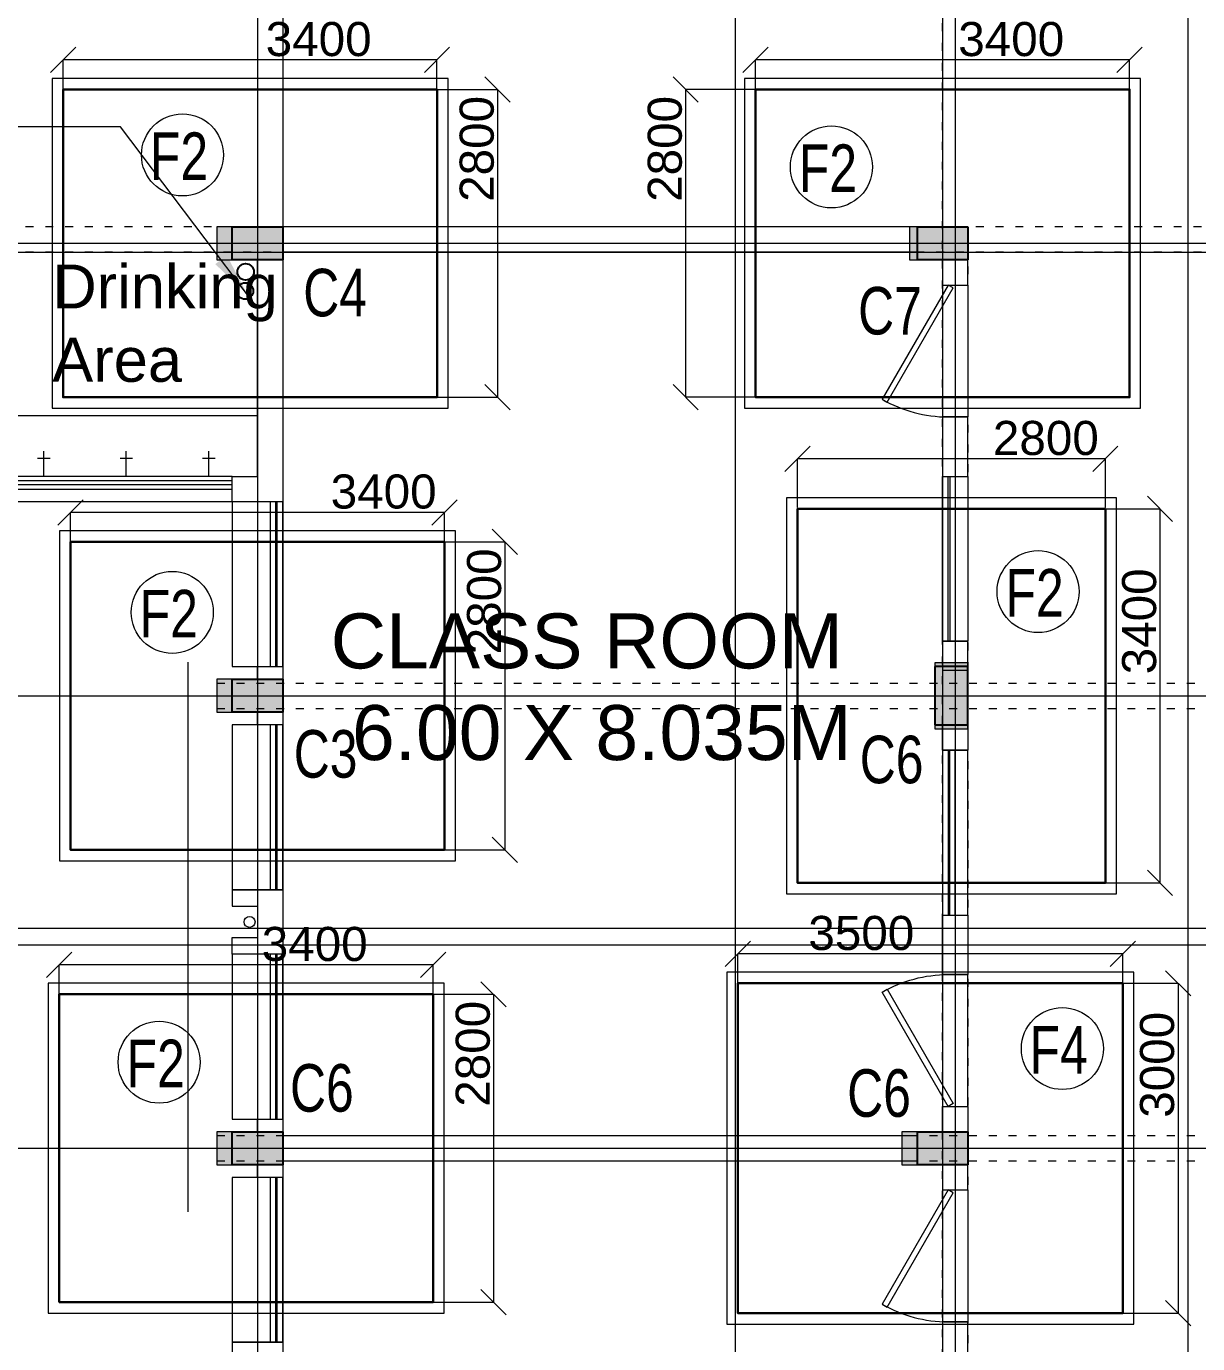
# Model space of a CAD drawing. Header units: inches. Extents: x 719368 to 6315912, y -2624014 to 446967.
# Drawn here: x 6009954 to 6020604, y -2143657 to -2131676 of the extents above; entities that cross this region are included whole.
import ezdxf
from ezdxf.lldxf.tags import DXFTag

# ---------------------------------------------------------------- set-up
doc = ezdxf.new("R2010")
doc.units = ezdxf.units.IN
doc.header["$LTSCALE"] = 20
doc.header["$MEASUREMENT"] = 0
doc.header["$PDMODE"] = 3
for name, pattern in [('ACAD_ISO03W100', [30, 12, -18]), ('CENTER', [2, 1.25, -0.25, 0.25, -0.25]), ('CENTER2', [1.125, 0.75, -0.125, 0.125, -0.125]), ('DASHED2', [0.375, 0.25, -0.125])]:
    doc.linetypes.add(name, pattern=pattern)
doc.layers.get('0').update_dxf_attribs({"color": 51, "lineweight": 30})
doc.layers.get('Defpoints').update_dxf_attribs({"lineweight": 25})
doc.layers.add('BL', color=1, linetype='Continuous')
for name, color, linetype, lineweight in [('CLL LEV.', 252, 'Continuous', 18), ('COL HATCH', 254, 'Continuous', 5), ('COL.FILL', 6, 'Continuous', 20), ('COLUMN', 2, 'Continuous', 25), ('DIM', 7, 'Continuous', 13), ('DOOR', 43, 'Continuous', 13), ('FIXTURE', 15, 'DASHDOT', 9), ('FOOTING', 73, 'Continuous', 30), ('glass', 5, 'Continuous', 18), ('GRID', 202, 'CENTER', 5), ('HACHE', 6, 'Continuous', 9), ('HIDDEN', 181, 'ACAD_ISO03W100', 18), ('PROJ.', 30, 'DASHED2', 13), ('STAIR', 4, 'Continuous', 25), ('Text', 7, 'Continuous', 15), ('Ventilator', 6, 'DASHED', 20), ('WALL', 1, 'Continuous', 18), ('window', 71, 'Continuous', 18), ('Window-Wall', 7, 'Continuous', 20)]:
    doc.layers.add(name, color=color, linetype=linetype, lineweight=lineweight)
doc.styles.add('BOLD', font='arial.ttf')
doc.styles.add('DIM SUMBI', font='arial.ttf')
doc.styles.add('L120', font='simplex.shx', dxfattribs={"height": 1})
doc.styles.add('Tabrej', font='romans.shx')
tags = doc.linetypes.add('DASHDOT', pattern=[1, 0.5, -0.25, 0, -0.25]).pattern_tags.tags
tags[10:11] = [DXFTag(74, 4), DXFTag(75, 0), DXFTag(340, '0'), DXFTag(46, 1.0), DXFTag(50, 0.0), DXFTag(44, 0.0), DXFTag(45, 0.0)]
tags[8:9] = [DXFTag(74, 4), DXFTag(75, 0), DXFTag(340, '0'), DXFTag(46, 1.0), DXFTag(50, 0.0), DXFTag(44, 0.0), DXFTag(45, 0.0)]
tags[6:7] = [DXFTag(74, 4), DXFTag(75, 0), DXFTag(340, '0'), DXFTag(46, 1.0), DXFTag(50, 0.0), DXFTag(44, 0.0), DXFTag(45, 0.0)]
tags[4:5] = [DXFTag(74, 4), DXFTag(75, 0), DXFTag(340, '0'), DXFTag(46, 1.0), DXFTag(50, 0.0), DXFTag(44, 0.0), DXFTag(45, 0.0)]
tags = doc.linetypes.add('DASHED', pattern=[0.75, 0.5, -0.25]).pattern_tags.tags
tags[6:7] = [DXFTag(74, 4), DXFTag(75, 0), DXFTag(340, '0'), DXFTag(46, 1.0), DXFTag(50, 0.0), DXFTag(44, 0.0), DXFTag(45, 0.0)]
tags[4:5] = [DXFTag(74, 4), DXFTag(75, 0), DXFTag(340, '0'), DXFTag(46, 1.0), DXFTag(50, 0.0), DXFTag(44, 0.0), DXFTag(45, 0.0)]
doc.dimstyles.new('DIM', dxfattribs={"dimtxt": 0.8, "dimasz": 0.4, "dimexe": 0.18, "dimexo": 0.0625, "dimgap": 0.1, "dimtad": 0, "dimdec": 3, "dimzin": 0, "dimdsep": 46, "dimtxsty": 'Tabrej', "dimcen": 0, "dimclrd": 251, "dimclre": 256, "dimclrt": 7, "dimadec": 0, "dimazin": 0, "dimtfac": 1, "dimtdec": 3, "dimtofl": 0, "dimtmove": 0, "dimatfit": 3, "dimfxl": 1, "dimtolj": 1, "dimtzin": 0, "dimlwd": -1, "dimlwe": -1, "dimarcsym": 0})
doc.dimstyles.new('PL1', dxfattribs={"dimtxt": 275, "dimasz": 230, "dimexe": 0.18, "dimexo": 12, "dimgap": 30, "dimtad": 1, "dimjust": 1, "dimdec": 0, "dimzin": 0, "dimdsep": 46, "dimtxsty": 'BOLD', "dimblk": 'OBLIQUE', "dimcen": 0.09, "dimclrd": 256, "dimclre": 256, "dimadec": 0, "dimazin": 0, "dimtfac": 1, "dimtdec": 0, "dimtofl": 0, "dimtmove": 0, "dimatfit": 3, "dimfxl": 0.18, "dimtolj": 1, "dimtzin": 0, "dimlwd": -1, "dimlwe": -1, "dimarcsym": 0})

# ---------------------------------------------------------------- blocks, each defined once
blk = doc.blocks.new('_Oblique')
at = {"layer": 'STAIR', "color": 0, "lineweight": -2}
blk.add_line((-0.5, -0.5), (0.5, 0.5), dxfattribs=at)
blk = doc.blocks.new('*D346')
at = {"layer": 'Defpoints', "color": 0, "transparency": 16777216}
for p in [(6017499, -2132250), (6015949, -2135050), (6017064, -2135050)]:
    blk.add_point(p, dxfattribs=at)
at = {"layer": 'DIM', "transparency": 16777216}
for p, q in [((6017487, -2132250), (6015949, -2132250)), ((6015949, -2132250), (6015949, -2135050)), ((6017052, -2135050), (6015949, -2135050))]:
    blk.add_line(p, q, dxfattribs=at)
at = {"layer": 'DIM', "transparency": 16777216, "xscale": 230, "yscale": 230, "zscale": 230}
for p, rotation in [((6015949, -2132250), 90), ((6015949, -2135050), 270)]:
    blk.add_blockref('_Oblique', p, dxfattribs=dict(at, rotation=rotation))
at = {"layer": 'DIM', "color": 0, "transparency": 16777216, "insert": (6015761, -2132791), "char_height": 310, "attachment_point": 5, "rotation": 90, "style": 'BOLD'}
blk.add_mtext('\\A1;2800', dxfattribs=at)
blk = doc.blocks.new('*D347')
at = {"layer": 'Defpoints', "color": 0, "transparency": 16777216}
for p in [(6016585, -2131982), (6016585, -2132488), (6019985, -2132496)]:
    blk.add_point(p, dxfattribs=at)
at = {"layer": 'DIM', "transparency": 16777216}
for p, q in [((6016585, -2132476), (6016585, -2131982)), ((6019985, -2131982), (6016585, -2131982)), ((6019985, -2132484), (6019985, -2131982))]:
    blk.add_line(p, q, dxfattribs=at)
at = {"layer": 'DIM', "transparency": 16777216, "xscale": 230, "yscale": 230, "zscale": 230, "rotation": 180}
blk.add_blockref('_Oblique', (6016585, -2131982), dxfattribs=at)
at = {"layer": 'DIM', "transparency": 16777216, "xscale": 230, "yscale": 230, "zscale": 230}
blk.add_blockref('_Oblique', (6019985, -2131982), dxfattribs=at)
at = {"layer": 'DIM', "color": 0, "transparency": 16777216, "insert": (6018909, -2131794), "char_height": 310, "attachment_point": 5, "style": 'BOLD'}
blk.add_mtext('\\A1;3400', dxfattribs=at)
blk = doc.blocks.new('*D348')
at = {"layer": 'Defpoints', "color": 0, "transparency": 16777216}
for p in [(6013224, -2132250), (6013252, -2135050), (6014239, -2135050)]:
    blk.add_point(p, dxfattribs=at)
at = {"layer": 'DIM', "transparency": 16777216}
for p, q in [((6013236, -2132250), (6014239, -2132250)), ((6014239, -2132250), (6014239, -2135050)), ((6013264, -2135050), (6014239, -2135050))]:
    blk.add_line(p, q, dxfattribs=at)
at = {"layer": 'DIM', "transparency": 16777216, "xscale": 230, "yscale": 230, "zscale": 230}
for p, rotation in [((6014239, -2132250), 90), ((6014239, -2135050), 270)]:
    blk.add_blockref('_Oblique', p, dxfattribs=dict(at, rotation=rotation))
at = {"layer": 'DIM', "color": 0, "transparency": 16777216, "insert": (6014051, -2132791), "char_height": 310, "attachment_point": 5, "rotation": 90, "style": 'BOLD'}
blk.add_mtext('\\A1;2800', dxfattribs=at)
blk = doc.blocks.new('*D349')
at = {"layer": 'Defpoints', "color": 0, "transparency": 16777216}
for p in [(6010288, -2131982), (6010288, -2132488), (6013688, -2132496)]:
    blk.add_point(p, dxfattribs=at)
at = {"layer": 'DIM', "transparency": 16777216}
for p, q in [((6010288, -2132476), (6010288, -2131982)), ((6013688, -2131982), (6010288, -2131982)), ((6013688, -2132484), (6013688, -2131982))]:
    blk.add_line(p, q, dxfattribs=at)
at = {"layer": 'DIM', "transparency": 16777216, "xscale": 230, "yscale": 230, "zscale": 230, "rotation": 180}
blk.add_blockref('_Oblique', (6010288, -2131982), dxfattribs=at)
at = {"layer": 'DIM', "transparency": 16777216, "xscale": 230, "yscale": 230, "zscale": 230}
blk.add_blockref('_Oblique', (6013688, -2131982), dxfattribs=at)
at = {"layer": 'DIM', "color": 0, "transparency": 16777216, "insert": (6012612, -2131794), "char_height": 310, "attachment_point": 5, "style": 'BOLD'}
blk.add_mtext('\\A1;3400', dxfattribs=at)
blk = doc.blocks.new('*D356')
at = {"layer": 'Defpoints', "color": 0, "transparency": 16777216}
for p in [(6016965, -2135611), (6016965, -2136065), (6019765, -2136065)]:
    blk.add_point(p, dxfattribs=at)
at = {"layer": 'DIM', "transparency": 16777216}
for p, q in [((6016965, -2136053), (6016965, -2135610)), ((6019765, -2135611), (6016965, -2135611)), ((6019765, -2136053), (6019765, -2135610))]:
    blk.add_line(p, q, dxfattribs=at)
at = {"layer": 'DIM', "transparency": 16777216, "xscale": 230, "yscale": 230, "zscale": 230, "rotation": 180}
blk.add_blockref('_Oblique', (6016965, -2135611), dxfattribs=at)
at = {"layer": 'DIM', "transparency": 16777216, "xscale": 230, "yscale": 230, "zscale": 230}
blk.add_blockref('_Oblique', (6019765, -2135611), dxfattribs=at)
at = {"layer": 'DIM', "color": 0, "transparency": 16777216, "insert": (6019224, -2135422), "char_height": 310, "attachment_point": 5, "style": 'BOLD'}
blk.add_mtext('\\A1;2800', dxfattribs=at)
blk = doc.blocks.new('*D357')
at = {"layer": 'Defpoints', "color": 0, "transparency": 16777216}
for p in [(6019527, -2136065), (6020262, -2136065), (6019519, -2139465)]:
    blk.add_point(p, dxfattribs=at)
at = {"layer": 'DIM', "transparency": 16777216}
for p, q in [((6019539, -2136065), (6020263, -2136065)), ((6020262, -2139465), (6020262, -2136065)), ((6019531, -2139465), (6020263, -2139465))]:
    blk.add_line(p, q, dxfattribs=at)
at = {"layer": 'DIM', "transparency": 16777216, "xscale": 230, "yscale": 230, "zscale": 230}
for p, rotation in [((6020262, -2136065), 90), ((6020262, -2139465), 270)]:
    blk.add_blockref('_Oblique', p, dxfattribs=dict(at, rotation=rotation))
at = {"layer": 'DIM', "color": 0, "transparency": 16777216, "insert": (6020074, -2137088), "char_height": 310, "attachment_point": 5, "rotation": 90, "style": 'BOLD'}
blk.add_mtext('\\A1;3400', dxfattribs=at)
blk = doc.blocks.new('*D358')
at = {"layer": 'Defpoints', "color": 0, "transparency": 16777216}
for p in [(6013291, -2136365), (6013319, -2139165), (6014306, -2139165)]:
    blk.add_point(p, dxfattribs=at)
at = {"layer": 'DIM', "transparency": 16777216}
for p, q in [((6013303, -2136365), (6014306, -2136365)), ((6014306, -2136365), (6014306, -2139165)), ((6013331, -2139165), (6014306, -2139165))]:
    blk.add_line(p, q, dxfattribs=at)
at = {"layer": 'DIM', "transparency": 16777216, "xscale": 230, "yscale": 230, "zscale": 230}
for p, rotation in [((6014306, -2136365), 90), ((6014306, -2139165), 270)]:
    blk.add_blockref('_Oblique', p, dxfattribs=dict(at, rotation=rotation))
at = {"layer": 'DIM', "color": 0, "transparency": 16777216, "insert": (6014118, -2136906), "char_height": 310, "attachment_point": 5, "rotation": 90, "style": 'BOLD'}
blk.add_mtext('\\A1;2800', dxfattribs=at)
blk = doc.blocks.new('*D359')
at = {"layer": 'Defpoints', "color": 0, "transparency": 16777216}
for p in [(6010355, -2136097), (6010355, -2136603), (6013755, -2136611)]:
    blk.add_point(p, dxfattribs=at)
at = {"layer": 'DIM', "transparency": 16777216}
for p, q in [((6010355, -2136591), (6010355, -2136097)), ((6013755, -2136097), (6010355, -2136097)), ((6013755, -2136599), (6013755, -2136097))]:
    blk.add_line(p, q, dxfattribs=at)
at = {"layer": 'DIM', "transparency": 16777216, "xscale": 230, "yscale": 230, "zscale": 230, "rotation": 180}
blk.add_blockref('_Oblique', (6010355, -2136097), dxfattribs=at)
at = {"layer": 'DIM', "transparency": 16777216, "xscale": 230, "yscale": 230, "zscale": 230}
blk.add_blockref('_Oblique', (6013755, -2136097), dxfattribs=at)
at = {"layer": 'DIM', "color": 0, "transparency": 16777216, "insert": (6013203, -2135909), "char_height": 310, "attachment_point": 5, "style": 'BOLD'}
blk.add_mtext('\\A1;3400', dxfattribs=at)
blk = doc.blocks.new('*D366')
at = {"layer": 'Defpoints', "color": 0, "transparency": 16777216}
for p in [(6019118, -2140380), (6019475, -2143380), (6020426, -2143380)]:
    blk.add_point(p, dxfattribs=at)
at = {"layer": 'DIM', "transparency": 16777216}
for p, q in [((6019130, -2140380), (6020426, -2140380)), ((6020426, -2140380), (6020426, -2143380)), ((6019487, -2143380), (6020426, -2143380))]:
    blk.add_line(p, q, dxfattribs=at)
at = {"layer": 'DIM', "transparency": 16777216, "xscale": 230, "yscale": 230, "zscale": 230}
for p, rotation in [((6020426, -2140380), 90), ((6020426, -2143380), 270)]:
    blk.add_blockref('_Oblique', p, dxfattribs=dict(at, rotation=rotation))
at = {"layer": 'DIM', "color": 0, "transparency": 16777216, "insert": (6020237, -2141121), "char_height": 310, "attachment_point": 5, "rotation": 90, "style": 'BOLD'}
blk.add_mtext('\\A1;3000', dxfattribs=at)
blk = doc.blocks.new('*D367')
at = {"layer": 'Defpoints', "color": 0, "transparency": 16777216}
for p in [(6016423, -2140112), (6016423, -2140618), (6019923, -2140626)]:
    blk.add_point(p, dxfattribs=at)
at = {"layer": 'DIM', "transparency": 16777216}
for p, q in [((6016423, -2140606), (6016423, -2140112)), ((6019923, -2140112), (6016423, -2140112)), ((6019923, -2140614), (6019923, -2140112))]:
    blk.add_line(p, q, dxfattribs=at)
at = {"layer": 'DIM', "transparency": 16777216, "xscale": 230, "yscale": 230, "zscale": 230, "rotation": 180}
blk.add_blockref('_Oblique', (6016423, -2140112), dxfattribs=at)
at = {"layer": 'DIM', "transparency": 16777216, "xscale": 230, "yscale": 230, "zscale": 230}
blk.add_blockref('_Oblique', (6019923, -2140112), dxfattribs=at)
at = {"layer": 'DIM', "color": 0, "transparency": 16777216, "insert": (6017546, -2139924), "char_height": 310, "attachment_point": 5, "style": 'BOLD'}
blk.add_mtext('\\A1;3500', dxfattribs=at)
blk = doc.blocks.new('*D368')
at = {"layer": 'Defpoints', "color": 0, "transparency": 16777216}
for p in [(6013188, -2140480), (6013217, -2143280), (6014203, -2143280)]:
    blk.add_point(p, dxfattribs=at)
at = {"layer": 'DIM', "transparency": 16777216}
for p, q in [((6013200, -2140480), (6014203, -2140480)), ((6014203, -2140480), (6014203, -2143280)), ((6013229, -2143280), (6014203, -2143280))]:
    blk.add_line(p, q, dxfattribs=at)
at = {"layer": 'DIM', "transparency": 16777216, "xscale": 230, "yscale": 230, "zscale": 230}
for p, rotation in [((6014203, -2140480), 90), ((6014203, -2143280), 270)]:
    blk.add_blockref('_Oblique', p, dxfattribs=dict(at, rotation=rotation))
at = {"layer": 'DIM', "color": 0, "transparency": 16777216, "insert": (6014015, -2141021), "char_height": 310, "attachment_point": 5, "rotation": 90, "style": 'BOLD'}
blk.add_mtext('\\A1;2800', dxfattribs=at)
blk = doc.blocks.new('*D369')
at = {"layer": 'Defpoints', "color": 0, "transparency": 16777216}
for p in [(6010253, -2140212), (6010253, -2140718), (6013653, -2140726)]:
    blk.add_point(p, dxfattribs=at)
at = {"layer": 'DIM', "transparency": 16777216}
for p, q in [((6010253, -2140706), (6010253, -2140212)), ((6013653, -2140212), (6010253, -2140212)), ((6013653, -2140714), (6013653, -2140212))]:
    blk.add_line(p, q, dxfattribs=at)
at = {"layer": 'DIM', "transparency": 16777216, "xscale": 230, "yscale": 230, "zscale": 230, "rotation": 180}
blk.add_blockref('_Oblique', (6010253, -2140212), dxfattribs=at)
at = {"layer": 'DIM', "transparency": 16777216, "xscale": 230, "yscale": 230, "zscale": 230}
blk.add_blockref('_Oblique', (6013653, -2140212), dxfattribs=at)
at = {"layer": 'DIM', "color": 0, "transparency": 16777216, "insert": (6012576, -2140024), "char_height": 310, "attachment_point": 5, "style": 'BOLD'}
blk.add_mtext('\\A1;3400', dxfattribs=at)
blk = doc.blocks.new('1.5 M Window')
at = {"layer": 'CLL LEV.'}
for p, q in [((-0.23, 0), (-0.46, 0)), ((-0.46, 0), (-0.46, -1.5)), ((-0.46, -1.5), (-0.23, -1.5))]:
    blk.add_line(p, q, dxfattribs=at)
at = {"layer": 'window'}
for p, q in [((-0.065, 0), (-0.065, -1.5)), ((-0.05, -1.5), (-0.05, 0))]:
    blk.add_line(p, q, dxfattribs=at)
at = {"layer": 'Window-Wall'}
for p, q in [((0, 0), (-0.23, 0)), ((-0.23, 0), (-0.23, -1.5)), ((-0.115, 0), (-0.115, -1.5)), ((0, -1.5), (0, 0)), ((-0.23, -1.5), (0, -1.5))]:
    blk.add_line(p, q, dxfattribs=at)
blk = doc.blocks.new('VENTILATOR')
at = {"layer": 'Ventilator', "ltscale": 0.02}
for p, q in [((-0.18, -1.5), (-0.18, 0)), ((-0.165, 0), (-0.165, -1.5))]:
    blk.add_line(p, q, dxfattribs=at)
at = {"layer": 'Window-Wall'}
for p, q in [((-0.23, 0), (0, 0)), ((-0.23, -1.5), (-0.23, 0)), ((-0.115, 0), (-0.115, -1.5)), ((0, 0), (0, -1.5)), ((-0.23, -1.5), (0, -1.5))]:
    blk.add_line(p, q, dxfattribs=at)
blk = doc.blocks.new('New Shaft')
at = {"layer": 'FIXTURE'}
blk.add_circle((0.327, -0.302), 0.05, dxfattribs=at)
at = {"layer": 'WALL'}
for p, q in [((0.035, 0), (0.62, 0)), ((0.035, 0), (0.035, -0.46)), ((0.62, 0), (0.62, -0.46)), ((0.185, -0.46), (0.185, -0.23)), ((0.185, -0.23), (0.47, -0.23)), ((0.47, -0.46), (0.47, -0.23)), ((0.035, -0.46), (0.185, -0.46)), ((0.62, -0.46), (0.47, -0.46))]:
    blk.add_line(p, q, dxfattribs=at)
blk = doc.blocks.new('*U81')
for p, q in [((0, 0), (0, 6)), ((40, 0), (40, 6))]:
    blk.add_line(p, q)
blk.add_lwpolyline([(0, 0), (34.64, -20), (35.52, -18.48), (0.88, 1.52)], close=True)
blk.add_arc((0, 0), 40, 330, 360)
blk = doc.blocks.new('New Doors')
at = {"layer": 'DOOR'}
blk.add_line((0, 0.18), (1.199, 0.18), dxfattribs=at)
at = {"layer": 'DOOR', "xscale": 0.0299845412869386, "yscale": 0.0299845412869386, "zscale": 0.0299845412869386}
blk.add_blockref('*U81', (0, 0), dxfattribs=at)
blk = doc.blocks.new('A$C65A3360F')
at = {"layer": 'FIXTURE', "linetype": 'CENTER2'}
for p, q in [((0, 0), (-0.23, 0)), ((0, 0), (-0.23, 0)), ((-0.166, 0.057), (-0.166, 0)), ((-0.166, 0.057), (-0.166, 0)), ((-0.166, 0), (-0.166, -0.057)), ((-0.166, 0), (-0.166, -0.057))]:
    blk.add_line(p, q, dxfattribs=at)
blk = doc.blocks.new('A$C0E890EBD')
at = {"layer": 'COL HATCH', "linetype": 'CENTER2'}
h = blk.add_hatch(color=3, dxfattribs=at)
h.dxf.hatch_style = 1
h.paths.add_polyline_path([(81.1684, 8.53), (81.1684, 8.23), (80.7084, 8.23), (80.7084, 8.53)])
h = blk.add_hatch(color=3, dxfattribs=at)
h.dxf.hatch_style = 1
h.paths.add_polyline_path([(87.3984, 8.53), (87.3984, 8.23), (86.9384, 8.23), (86.9384, 8.53)])
at = {"layer": 'COL HATCH'}
h = blk.add_hatch(color=3, dxfattribs=at)
h.dxf.hatch_style = 1
h.paths.add_polyline_path([(87.3984, 4.53), (87.0984, 4.53), (87.0984, 4), (87.3984, 4)])
at = {"layer": 'COL HATCH', "linetype": 'CENTER2'}
h = blk.add_hatch(color=3, dxfattribs=at)
h.dxf.hatch_style = 1
h.paths.add_polyline_path([(81.1684, 4.415), (81.1684, 4.115), (80.7084, 4.115), (80.7084, 4.415)])
h = blk.add_hatch(color=3, dxfattribs=at)
h.dxf.hatch_style = 1
h.paths.add_polyline_path([(81.1684, 0.3), (81.1684, 0), (80.7084, 0), (80.7084, 0.3)])
h = blk.add_hatch(color=3, dxfattribs=at)
h.dxf.hatch_style = 1
h.paths.add_polyline_path([(87.3984, 0.3), (87.3984, 0), (86.9384, 0), (86.9384, 0.3)])
at = {"layer": 'BL'}
for centre in [(80.8309, 8.1199), (80.8256, 7.9458)]:
    blk.add_circle(centre, 0.075, dxfattribs=at)
at = {"layer": 'COLUMN', "color": 3}
for p, q in [((87.0984, 4.53), (87.0984, 4)), ((87.3984, 4.53), (87.0984, 4.53)), ((87.3984, 4), (87.3984, 4.53)), ((87.0984, 4), (87.3984, 4))]:
    blk.add_line(p, q, dxfattribs=at)
at = {"layer": 'COLUMN', "color": 3, "linetype": 'CENTER2'}
for points in [[(81.1684, 8.53), (81.1684, 8.23), (80.7084, 8.23), (80.7084, 8.53), (81.1684, 8.53)], [(87.3984, 8.53), (87.3984, 8.23), (86.9384, 8.23), (86.9384, 8.53), (87.3984, 8.53)], [(81.1684, 4.415), (81.1684, 4.115), (80.7084, 4.115), (80.7084, 4.415), (81.1684, 4.415)], [(81.1684, 0.3), (81.1684, 0), (80.7084, 0), (80.7084, 0.3), (81.1684, 0.3)], [(87.3984, 0.3), (87.3984, 0), (86.9384, 0), (86.9384, 0.3), (87.3984, 0.3)]]:
    blk.add_lwpolyline(points, dxfattribs=at)
at = {"layer": 'FIXTURE'}
blk.add_line((77.6534, 6.8126), (80.9384, 6.8126), dxfattribs=at)
at = {"layer": 'glass', "lineweight": 5}
for p, q in [((80.7084, 6.22), (77.3634, 6.22)), ((77.3634, 6.185), (80.7084, 6.185))]:
    blk.add_line(p, q, dxfattribs=at)
at = {"layer": 'PROJ.'}
blk.add_line((80.3084, -7.93), (80.3084, 6.03), dxfattribs=at)
at = {"layer": 'PROJ.', "ltscale": 0.05}
blk.add_line((80.9384, 6.03), (80.3084, 6.03), dxfattribs=at)
at = {"layer": 'WALL'}
for p, q in [((86.9384, 8.53), (81.1684, 8.53)), ((86.9384, 8.3), (81.1684, 8.3)), ((80.9384, 8.23), (81.1684, 8.23)), ((81.1684, 8.23), (81.1684, 6.03)), ((80.7084, 6.03), (80.7084, 6.26)), ((80.7084, 6.26), (80.9384, 6.26)), ((81.1684, 6.03), (80.7084, 6.03)), ((87.3984, 4.495), (87.1684, 4.495)), ((81.1684, 0.265), (86.9384, 0.265)), ((81.1684, 0.035), (86.9384, 0.035))]:
    blk.add_line(p, q, dxfattribs=at)
for points in [[(80.9384, 6.26), (80.9384, 8.23)], [(87.3984, 8.23), (87.1684, 8.23), (87.1684, 8), (87.3984, 8), (87.3984, 8.23)], [(87.3984, 4.76), (87.1684, 4.76), (87.1684, 4.53), (87.3984, 4.53), (87.3984, 4.76)], [(80.9384, 4.53), (81.1684, 4.53), (81.1684, 4.415), (80.9384, 4.415), (80.9384, 4.53)], [(80.9384, 4.115), (81.1684, 4.115), (81.1684, 4), (80.9384, 4), (80.9384, 4.115)], [(87.3984, 3.77), (87.1684, 3.77), (87.1684, 4), (87.3984, 4), (87.3984, 3.77)], [(87.3984, 0.3), (87.1684, 0.3), (87.1684, 0.53), (87.3984, 0.53), (87.3984, 0.3)], [(80.9384, 0.415), (81.1684, 0.415), (81.1684, 0.3), (80.9384, 0.3), (80.9384, 0.415)], [(80.9384, 0.415), (81.1684, 0.415), (81.1684, 0.3), (80.9384, 0.3), (80.9384, 0.415)], [(80.9384, 0), (81.1684, 0), (81.1684, -0.115), (80.9384, -0.115), (80.9384, 0)], [(87.3984, 0), (87.1684, 0), (87.1684, -0.23), (87.3984, -0.23), (87.3984, 0)]]:
    blk.add_lwpolyline(points, dxfattribs=at)
for points in [[(87.3986, 6.8006), (87.1684, 6.8006), (87.1684, 6.26), (87.3986, 6.26)], [(87.3986, 1.7294), (87.1684, 1.7294), (87.1684, 2.27), (87.3986, 2.27)], [(87.3986, -1.4294), (87.1684, -1.4294), (87.1684, -1.97), (87.3986, -1.97)]]:
    blk.add_lwpolyline(points, close=True, dxfattribs=at)
at = {"layer": 'Window-Wall', "lineweight": 15}
for p, q in [((80.7084, 6.26), (77.3634, 6.26)), ((77.3634, 6.145), (80.7084, 6.145)), ((80.7084, 6.03), (77.3634, 6.03))]:
    blk.add_line(p, q, dxfattribs=at)
at = {"layer": 'FIXTURE', "xscale": -1, "rotation": 90}
for p in [(78.9959, 6.26), (79.7459, 6.26), (80.4959, 6.26)]:
    blk.add_blockref('A$C65A3360F', p, dxfattribs=at)
at = {"layer": 'WALL', "rotation": 270}
for name, p in [('New Doors', (87.2187, 8)), ('New Shaft', (81.1684, 2.535)), ('New Doors', (87.2187, -0.23)), ('New Shaft', (81.1684, -1.58))]:
    blk.add_blockref(name, p, dxfattribs=at)
at = {"layer": 'WALL'}
blk.add_blockref('VENTILATOR', (87.3984, 6.26), dxfattribs=at)
at = {"layer": 'WALL', "xscale": -1}
for name, p, rotation in [('VENTILATOR', (87.3984, 2.27), 180), ('New Doors', (87.2187, 0.53), 270)]:
    blk.add_blockref(name, p, dxfattribs=dict(at, rotation=rotation))
at = {"layer": 'Window-Wall'}
for p in [(81.1684, 6.03), (81.1684, 4), (81.1684, 1.915), (81.1684, -0.115)]:
    blk.add_blockref('1.5 M Window', p, dxfattribs=at)
at = {"layer": 'Text', "lineweight": 30, "insert": (76.8478, 8.1871), "char_height": 0.4, "attachment_point": 1, "style": 'L120'}
blk.add_mtext_dynamic_manual_height_columns('\\pi2.2253;{\\fArial|b0|i0|c0|p34;Drinking\\PArea}', width=4.450523, gutter_width=5, heights=[0], dxfattribs=at)
at = {"layer": 'Text', "lineweight": 30, "insert": (81.6041, 5.0135), "char_height": 0.5, "width": 9.930816, "attachment_point": 1, "style": 'L120'}
blk.add_mtext('{\\fArial|b0|i0|c0|p34;CLASS ROOM\\P 6.00 X 8.035M}', dxfattribs=at)
at = {"layer": 'DIM'}
blk.add_leader([(80.8487, 7.9113), (79.6922, 9.4405), (78.2798, 9.4405)], dimstyle='DIM', override={"dimgap": 0.1, "dimtad": 0, "dimarcsym": 1}, dxfattribs=at)

msp = doc.modelspace()

# ---------------------------------------------------------------- hatches: boundary and pattern name
at = {"layer": 'COL.FILL'}
for points in [[(6012285.4819, -2133499.5334), (6012285.4819, -2133799.5334), (6011685.4819, -2133799.5334), (6011685.4819, -2133499.5334)], [(6017985.4834, -2133799.5333), (6018515.4834, -2133799.5333), (6018515.4834, -2133499.5333), (6017985.4834, -2133499.5333)], [(6018215.4834, -2138064.5333), (6018515.4834, -2138064.5333), (6018515.4834, -2137464.5333), (6018215.4834, -2137464.5333)], [(6012285.4819, -2137614.5333), (6012285.4819, -2137914.5333), (6011685.4819, -2137914.5333), (6011685.4819, -2137614.5333)], [(6012285.4819, -2141729.5333), (6012285.4819, -2142029.5333), (6011685.4819, -2142029.5333), (6011685.4819, -2141729.5333)], [(6018515.4834, -2141729.5333), (6018515.4834, -2142029.5333), (6017915.4834, -2142029.5333), (6017915.4834, -2141729.5333)]]:
    msp.add_hatch(color=256, dxfattribs=at).paths.add_polyline_path(points)

# ---------------------------------------------------------------- linework, layer by layer
for points in [[(6012285.4819, -2133799.5334), (6012285.4819, -2133499.5334), (6011685.4819, -2133499.5334), (6011685.4819, -2133799.5334)], [(6018515.4834, -2133799.5333), (6018515.4834, -2133499.5333), (6017985.4834, -2133499.5333), (6017985.4834, -2133799.5333)], [(6018515.4834, -2137464.5333), (6018215.4834, -2137464.5333), (6018215.4834, -2138064.5333), (6018515.4834, -2138064.5333)], [(6012285.4819, -2137914.5333), (6012285.4819, -2137614.5333), (6011685.4819, -2137614.5333), (6011685.4819, -2137914.5333)], [(6012285.4819, -2142029.5333), (6012285.4819, -2141729.5333), (6011685.4819, -2141729.5333), (6011685.4819, -2142029.5333)], [(6018515.4834, -2142029.5333), (6018515.4834, -2141729.5333), (6017915.4834, -2141729.5333), (6017915.4834, -2142029.5333)]]:
    msp.add_lwpolyline(points, close=True, dxfattribs=at)
at = {"layer": 'FOOTING'}
for points in [[(6010288.4091, -2132249.5333), (6010288.4091, -2135049.5333), (6013688.4091, -2135049.5333), (6013688.4091, -2132249.5333)], [(6016585.4834, -2132249.5333), (6016585.4834, -2135049.5333), (6019985.4834, -2135049.5333), (6019985.4834, -2132249.5333)], [(6019765.4834, -2136064.5333), (6016965.4834, -2136064.5333), (6016965.4834, -2139464.5333), (6019765.4834, -2139464.5333)], [(6010355.4831, -2136364.5333), (6010355.4831, -2139164.5333), (6013755.4831, -2139164.5333), (6013755.4831, -2136364.5333)], [(6010252.7613, -2140479.5333), (6010252.7613, -2143279.5333), (6013652.7613, -2143279.5333), (6013652.7613, -2140479.5333)], [(6016422.5124, -2140379.5333), (6016422.5124, -2143379.5333), (6019922.5124, -2143379.5333), (6019922.5124, -2140379.5333)]]:
    msp.add_lwpolyline(points, close=True, dxfattribs=at)
at = {"layer": 'GRID', "color": 190, "ltscale": 0.05}
for p, q in [((6012055.4834, -2115272.6697), (6012055.4834, -2155060.0232)), ((6018285.4834, -2115272.6697), (6018285.4834, -2155060.0232)), ((5925637.0672, -2133649.5344), (6041274.9246, -2133649.5344)), ((5925637.0672, -2139879.5333), (6041274.9246, -2139879.5333))]:
    msp.add_line(p, q, dxfattribs=at)
at = {"layer": 'GRID', "ltscale": 0.05}
for p, q in [((6012285.4818, -2115272.6697), (6012285.4818, -2155060.0232)), ((6016400.4818, -2115272.6697), (6016400.4818, -2155060.0232)), ((6018400.4834, -2115272.6697), (6018400.4834, -2155060.0232)), ((6020515.4818, -2115272.6697), (6020515.4818, -2155060.0232)), ((5925637.0672, -2133729.5333), (6041274.9246, -2133729.5333)), ((5926274.7986, -2137764.5344), (6041274.9246, -2137764.5344)), ((5925637.0672, -2140029.488), (6041274.9246, -2140029.488)), ((5926274.7986, -2141879.5344), (6041274.9246, -2141879.5344))]:
    msp.add_line(p, q, dxfattribs=at)
at = {"layer": 'HACHE'}
for points in [[(6010188.4091, -2132149.5333), (6010188.4091, -2135149.5333), (6013788.4091, -2135149.5333), (6013788.4091, -2132149.5333)], [(6016485.4834, -2132149.5333), (6016485.4834, -2135149.5333), (6020085.4834, -2135149.5333), (6020085.4834, -2132149.5333)], [(6019865.4834, -2135964.5333), (6016865.4834, -2135964.5333), (6016865.4834, -2139564.5333), (6019865.4834, -2139564.5333)], [(6010255.4831, -2136264.5333), (6010255.4831, -2139264.5333), (6013855.4831, -2139264.5333), (6013855.4831, -2136264.5333)], [(6016322.5124, -2140279.5333), (6016322.5124, -2143479.5333), (6020022.5124, -2143479.5333), (6020022.5124, -2140279.5333)], [(6010152.7613, -2140379.5333), (6010152.7613, -2143379.5333), (6013752.7613, -2143379.5333), (6013752.7613, -2140379.5333)]]:
    msp.add_lwpolyline(points, close=True, dxfattribs=at)
at = {"layer": 'HIDDEN', "linetype": 'ACAD_ISO03W100', "ltscale": 0.3}
for p, q in [((6018285.4834, -2150259.5333), (6018285.4834, -2121769.2352)), ((6040798.8944, -2133499.5333), (6002700.4819, -2133499.3389)), ((6018285.4834, -2133499.5333), (6018285.4834, -2150259.5333)), ((6018515.4834, -2133499.5333), (6018515.4834, -2150259.5333)), ((6040798.8891, -2133729.5333), (6002700.4819, -2133729.3389)), ((6011685.4819, -2137649.5333), (6029115.4818, -2137649.5333)), ((6011685.4819, -2137879.5333), (6029115.4818, -2137879.5333)), ((6011685.4819, -2141764.5333), (6029115.4818, -2141764.5333)), ((6011685.4819, -2141994.5333), (6029115.4818, -2141994.5333))]:
    msp.add_line(p, q, dxfattribs=at)
at = {"layer": 'Text'}
for centre in [(6011373.8432, -2132846.0039), (6017274.3351, -2132955.0389), (6019153.3385, -2136816.8863), (6011281.1408, -2137006.3216), (6019374.1763, -2140973.1178), (6011161.7647, -2141097.2004)]:
    msp.add_circle(centre, 372.7728, dxfattribs=at)

# ---------------------------------------------------------------- block references
at = {"color": 0, "xscale": 1000, "yscale": 1000, "zscale": 1000}
msp.add_blockref('A$C0E890EBD', (5931117.1028, -2142029.5333), dxfattribs=at)

# ---------------------------------------------------------------- texts
at = {"layer": 'Text', "style": 'DIM SUMBI', "width": 0.75}
for s, p in [('F2', (6011077.9458, -2133073.5648)), ('F2', (6016978.4378, -2133182.5999)), ('C4', (6012471.9173, -2134313.8581)), ('C7', (6017517.23, -2134478.9961)), ('F2', (6018857.4411, -2137044.4473)), ('F2', (6010985.2434, -2137233.8826)), ('C3', (6012385.7992, -2138509.4284)), ('C6', (6017532.28, -2138560.421)), ('F4', (6019076.2879, -2141200.6788)), ('F2', (6010865.8674, -2141324.7613)), ('C6', (6012351.9098, -2141547.289)), ('C6', (6017417.8657, -2141593.9801))]:
    msp.add_text(s, height=432.432, dxfattribs=at).set_placement(p)

# ---------------------------------------------------------------- dimensions: what is measured, and where the dimension line sits
at = {"layer": 'DIM'}
for base, p1, p2, picture, middle in [((6010288.4091, -2131982.0056), (6013688.4091, -2132495.551), (6010288.4091, -2132487.7389), '*D349', (6012611.6467, -2131982.0056)), ((6016585.4834, -2131982.0056), (6019985.4834, -2132495.551), (6016585.4834, -2132487.7389), '*D347', (6018908.721, -2131982.0056)), ((6010355.4831, -2136097.0056), (6013755.4831, -2136610.551), (6010355.4831, -2136602.7389), '*D359', (6013203.2496, -2136097.0056)), ((6016422.5124, -2140112.0056), (6019922.5124, -2140625.551), (6016422.5124, -2140617.7389), '*D367', (6017546.3327, -2140112.0056)), ((6010252.7613, -2140212.0056), (6013652.7613, -2140725.551), (6010252.7613, -2140717.7389), '*D369', (6012575.9989, -2140212.0056))]:
    dim = msp.add_linear_dim(base=base, p1=p1, p2=p2, dimstyle='PL1', override={"dimtxt": 310}, dxfattribs=at)
    dim.commit()
    dim.dimension.update_dxf_attribs({"geometry": picture, "text_midpoint": middle, "dimtype": 160})
for base, p1, p2, angle, picture, middle in [((6014238.8966, -2135049.5333), (6013223.6384, -2132249.5333), (6013252.403, -2135049.5333), 270, '*D348', (6014238.8966, -2132791.323)), ((6015948.9661, -2135049.5333), (6017499.0808, -2132249.5333), (6017064.3336, -2135049.5333), 270, '*D346', (6015948.9661, -2132791.323)), ((6016965.4834, -2135610.5284), (6019765.4834, -2136064.5333), (6016965.4834, -2136064.5333), 180, '*D356', (6019223.6938, -2135610.5284)), ((6020262.3219, -2136064.5333), (6019519.4657, -2139464.5333), (6019527.2779, -2136064.5333), 270, '*D357', (6020262.3219, -2137088.3536)), ((6014305.9706, -2139164.5333), (6013290.7124, -2136364.5333), (6013319.477, -2139164.5333), 270, '*D358', (6014305.9706, -2136906.323)), ((6014203.2488, -2143279.5333), (6013187.9906, -2140479.5333), (6013216.7552, -2143279.5333), 270, '*D368', (6014203.2488, -2141021.323)), ((6020425.8368, -2143379.5333), (6019117.9366, -2140379.5333), (6019474.6746, -2143379.5333), 270, '*D366', (6020425.8368, -2141121.323))]:
    dim = msp.add_linear_dim(base=base, p1=p1, p2=p2, angle=angle, dimstyle='PL1', override={"dimtxt": 310}, dxfattribs=at)
    dim.commit()
    dim.dimension.update_dxf_attribs({"geometry": picture, "text_midpoint": middle, "dimtype": 160})

doc.saveas('drawing.dxf')
